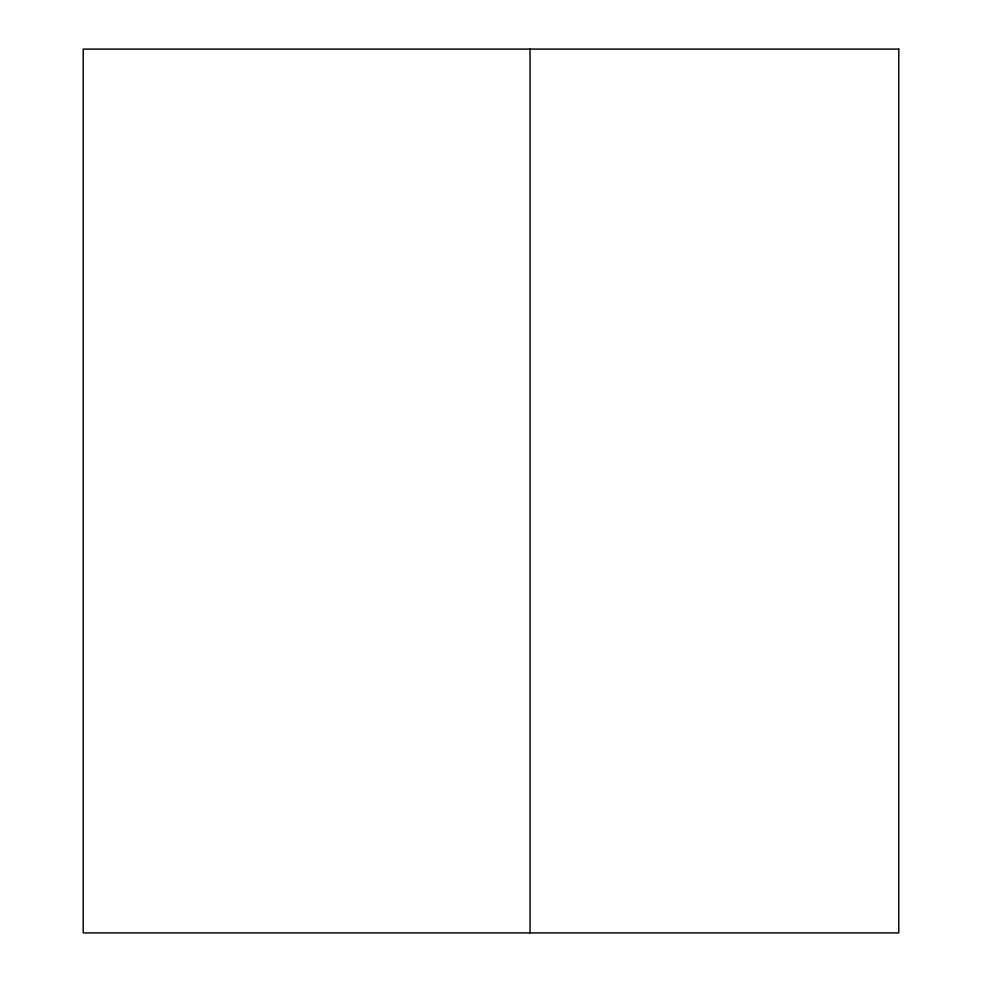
<?xml version="1.0" encoding="UTF-8"?>
<svg xmlns="http://www.w3.org/2000/svg" width="982" height="982" viewBox="0 0 982 982"><rect width="100%" height="100%" fill="white"/><g stroke="black" fill="none" stroke-linecap="round" stroke-linejoin="round"><path stroke-width="1.47" d="M530.047 49.1L530.047 932.9M898.788 49.1L83.212 49.1L83.212 932.9L898.788 932.9L898.788 49.1"/></g></svg>
